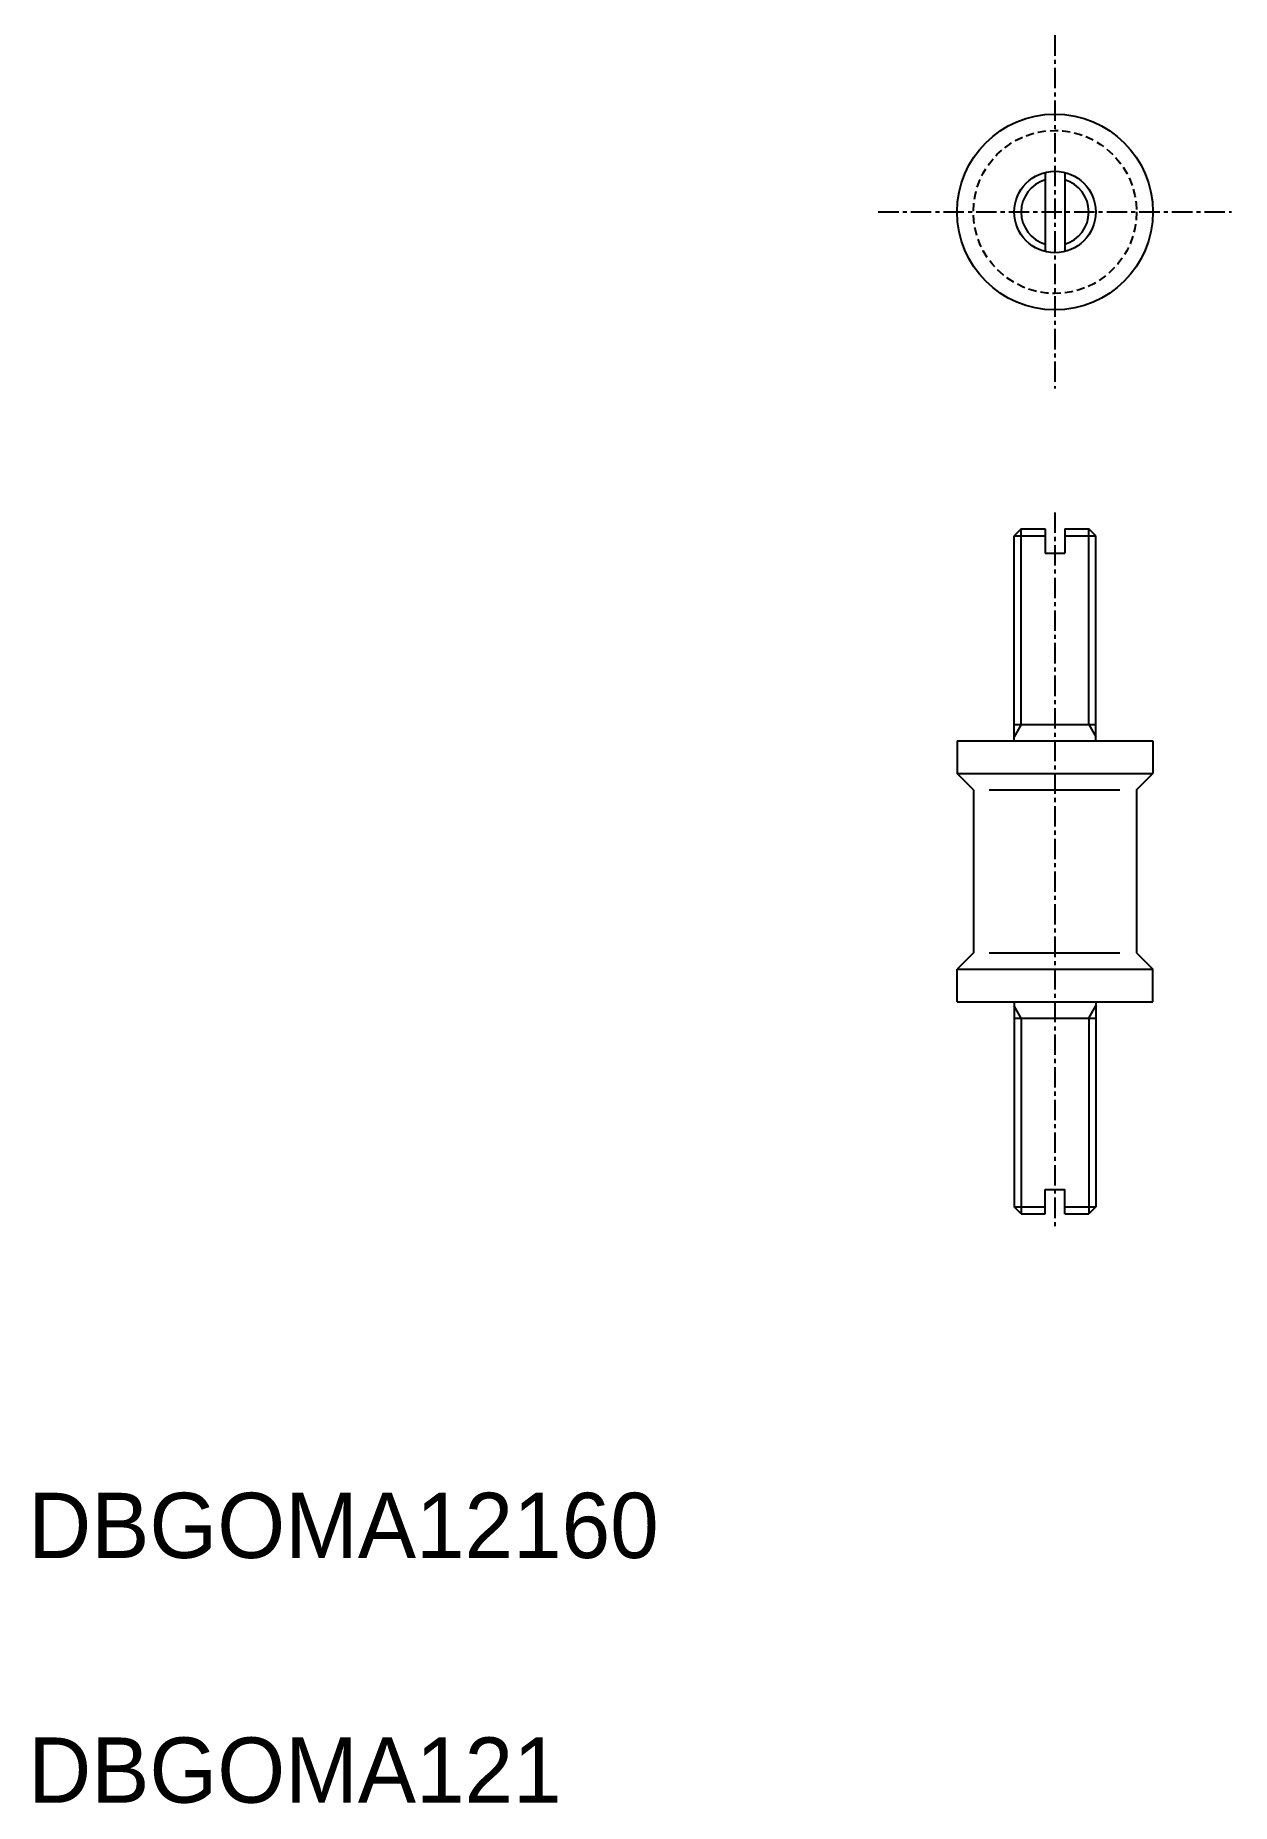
# Model space of a CAD drawing. Extents: x 10 to 84, y 10 to 118.
import ezdxf

# ---------------------------------------------------------------- set-up
doc = ezdxf.new("R2010")
doc.units = 0
doc.linetypes.add('CENTER', pattern=[2, 1.25, -0.25, 0.25, -0.25])
doc.linetypes.add('DASHED', pattern=[0.75, 0.5, -0.25])
doc.layers.get('0').update_dxf_attribs({"linetype": 'CONTINUOUS'})
doc.layers.add('CENTER', color=1, linetype='CENTER')

msp = doc.modelspace()

# ---------------------------------------------------------------- linework, layer by layer
at = {"color": 7, "linetype": 'CONTINUOUS'}
for p, q in [((72.34, 109.93), (72.34, 105.08)), ((73.54, 109.93), (73.54, 105.08)), ((70.87, 88.09), (70.44, 87.65)), ((70.87, 88.09), (72.34, 88.09)), ((72.34, 88.09), (72.34, 86.59)), ((73.54, 88.09), (73.54, 86.59)), ((73.54, 88.09), (75.01, 88.09)), ((75.44, 87.65), (75.01, 88.09)), ((70.44, 87.65), (72.34, 87.65)), ((70.44, 75.09), (70.44, 87.65)), ((73.54, 87.65), (75.44, 87.65)), ((75.44, 75.09), (75.44, 87.65)), ((72.34, 86.59), (73.54, 86.59)), ((70.44, 76.09), (75.44, 76.09)), ((66.94, 75.09), (78.94, 75.09)), ((66.94, 75.09), (66.94, 73.09)), ((78.94, 75.09), (78.94, 73.09)), ((66.94, 73.09), (78.94, 73.09)), ((67.94, 72.09), (66.94, 73.09)), ((77.94, 72.09), (78.94, 73.09)), ((67.94, 72.09), (67.94, 62.09)), ((68.91, 72.09), (76.91, 72.09)), ((77.94, 72.09), (77.94, 62.09)), ((67.94, 62.09), (66.94, 61.09)), ((68.91, 62.09), (76.91, 62.09)), ((77.94, 62.09), (78.94, 61.09)), ((66.94, 61.09), (78.94, 61.09)), ((66.94, 59.09), (66.94, 61.09)), ((78.94, 59.09), (78.94, 61.09)), ((66.94, 59.09), (78.94, 59.09)), ((70.44, 59.09), (70.44, 46.52)), ((75.44, 59.09), (75.44, 46.52)), ((70.44, 58.09), (75.44, 58.09)), ((72.34, 46.09), (72.34, 47.59)), ((72.34, 47.59), (73.54, 47.59)), ((73.54, 46.09), (73.54, 47.59)), ((70.44, 46.52), (72.34, 46.52)), ((70.87, 46.09), (70.44, 46.52)), ((70.87, 46.09), (72.34, 46.09)), ((73.54, 46.52), (75.44, 46.52)), ((73.54, 46.09), (75.01, 46.09)), ((75.44, 46.52), (75.01, 46.09))]:
    msp.add_line(p, q, dxfattribs=at)
at = {"color": 3, "linetype": 'CONTINUOUS'}
for p, q in [((70.87, 76.09), (70.87, 88.09)), ((75.01, 76.09), (75.01, 88.09)), ((70.87, 76.09), (70.44, 75.34)), ((75.01, 76.09), (75.44, 75.34)), ((70.87, 58.09), (70.44, 58.84)), ((75.01, 58.09), (75.44, 58.84)), ((70.87, 58.09), (70.87, 46.09)), ((75.01, 58.09), (75.01, 46.09))]:
    msp.add_line(p, q, dxfattribs=at)
at = {"color": 7, "linetype": 'CONTINUOUS'}
for radius in [6, 2.5]:
    msp.add_circle((72.94, 107.51), radius, dxfattribs=at)
at = {"color": 3, "linetype": 'DASHED'}
msp.add_circle((72.94, 107.51), 5, dxfattribs=at)
at = {"color": 3, "linetype": 'CONTINUOUS'}
for start, end in [(106.8745, 253.1255), (286.8745, 73.1255)]:
    msp.add_arc((72.94, 107.51), 2.07, start, end, dxfattribs=at)
at = {"layer": 'CENTER', "color": 1, "linetype": 'CENTER'}
for p, q in [((72.94, 118.34), (72.94, 96.68)), ((62.11, 107.51), (83.77, 107.51)), ((72.94, 89.09), (72.94, 45.09))]:
    msp.add_line(p, q, dxfattribs=at)

# ---------------------------------------------------------------- texts
at = {"color": 7, "linetype": 'CONTINUOUS'}
for s, p in [('DBGOMA12160', (10, 25)), ('DBGOMA121', (10, 10))]:
    msp.add_text(s, height=4, dxfattribs=at).set_placement(p)

doc.saveas('drawing.dxf')
